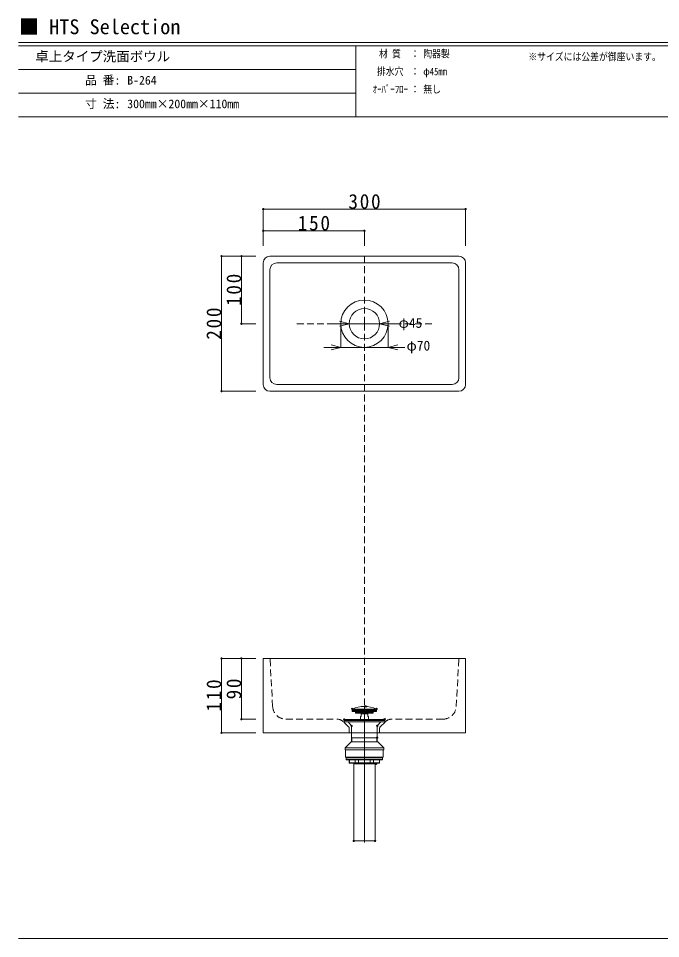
# Model space of a CAD drawing. Units: millimetres, scale not verified. Extents: x -1002 to 1002, y -687 to 676.
# Drawn here: x -1002 to -50, y -687 to 676 of the extents above; entities that cross this region are included whole.
import ezdxf
from ezdxf.enums import TextEntityAlignment as Align

# ---------------------------------------------------------------- set-up
doc = ezdxf.new("R2010")
doc.units = ezdxf.units.MM
doc.header["$LTSCALE"] = 5
doc.header["$PDMODE"] = 32
doc.header["$PDSIZE"] = 2
doc.linetypes.add('DASHED2', pattern=[3, 2, -1])
doc.layers.add('F-0', color=7, linetype='Continuous', lineweight=15)
doc.styles.add('ＭＳ ゴシック', font='')
doc.styles.get('ＭＳ ゴシック').set_extended_font_data('MS Gothic')

msp = doc.modelspace()

# ---------------------------------------------------------------- linework, layer by layer
at = {"layer": 'F-0'}
for p, q in [((1002.034, 640.036), (-1002.086, 640.036)), ((1002.034, 635.036), (-1002.086, 635.036)), ((-502.086, 635.036), (-502.086, 530.036)), ((-502.086, 600.036), (-1002.086, 600.036)), ((-502.086, 565.036), (-1002.086, 565.036)), ((1002.034, 530.036), (-1002.086, 530.036)), ((-639.265, 393.177), (-339.265, 393.177)), ((-639.265, 393.177), (-639.265, 338.714)), ((-339.265, 393.177), (-339.265, 338.714)), ((-639.265, 361.21), (-489.265, 361.21)), ((-639.265, 361.21), (-639.265, 338.714)), ((-489.265, 361.21), (-489.265, 338.714)), ((-701.108, 323.485), (-701.108, 123.485)), ((-701.108, 323.485), (-650.197, 323.485)), ((-671.508, 323.485), (-671.508, 223.485)), ((-671.508, 323.485), (-650.197, 323.485)), ((-639.265, 313.485), (-639.265, 133.485)), ((-629.265, 323.485), (-349.265, 323.485)), ((-619.265, 313.485), (-359.265, 313.485)), ((-339.265, 133.485), (-339.265, 313.485)), ((-629.265, 303.485), (-629.265, 143.485)), ((-349.265, 143.485), (-349.265, 303.485)), ((-671.508, 223.485), (-650.197, 223.485)), ((-511.765, 223.485), (-536.765, 223.485)), ((-511.765, 223.485), (-526.254, 227.367)), ((-511.765, 223.485), (-526.254, 219.603)), ((-524.265, 188.485), (-524.265, 223.485)), ((-511.765, 223.485), (-466.765, 223.485)), ((-466.765, 223.485), (-452.276, 227.367)), ((-466.765, 223.485), (-441.765, 223.485)), ((-466.765, 223.485), (-452.276, 219.603)), ((-454.265, 188.485), (-454.265, 223.485)), ((-524.265, 188.485), (-538.754, 192.367)), ((-454.265, 188.485), (-439.776, 192.367)), ((-524.265, 188.485), (-549.265, 188.485)), ((-524.265, 188.485), (-538.754, 184.603)), ((-524.265, 188.485), (-454.265, 188.485)), ((-454.265, 188.485), (-429.265, 188.485)), ((-454.265, 188.485), (-439.776, 184.603)), ((-701.108, 123.485), (-650.197, 123.485)), ((-629.265, 123.485), (-349.265, 123.485)), ((-619.265, 133.485), (-359.265, 133.485)), ((-701.108, -272.202), (-701.108, -382.202)), ((-701.108, -272.202), (-650.197, -272.202)), ((-671.508, -272.202), (-671.508, -362.202)), ((-671.508, -272.202), (-650.197, -272.202)), ((-639.265, -272.202), (-339.265, -272.202)), ((-639.265, -272.202), (-639.265, -382.202)), ((-339.265, -272.202), (-339.265, -382.202)), ((-507.265, -347.181), (-471.265, -347.181)), ((-507.265, -347.181), (-507.265, -348.181)), ((-507.265, -348.181), (-471.265, -348.181)), ((-507.265, -348.881), (-471.265, -348.881)), ((-507.265, -350.181), (-507.265, -348.881)), ((-507.265, -350.181), (-471.265, -350.181)), ((-507.065, -348.681), (-471.465, -348.681)), ((-506.765, -350.681), (-471.765, -350.681)), ((-502.265, -348.681), (-502.265, -348.181)), ((-502.265, -352.181), (-502.265, -350.681)), ((-502.265, -352.181), (-476.265, -352.181)), ((-502.265, -352.181), (-476.265, -352.181)), ((-502.265, -352.181), (-502.265, -353.181)), ((-502.265, -353.181), (-476.265, -353.181)), ((-494.265, -358.181), (-494.265, -353.186)), ((-484.265, -354.181), (-494.265, -354.181)), ((-489.265, -544.626), (-489.265, -342.189)), ((-484.265, -358.181), (-484.265, -353.186)), ((-476.265, -348.681), (-476.265, -348.181)), ((-476.265, -352.181), (-476.265, -350.681)), ((-476.265, -352.181), (-476.265, -353.181)), ((-471.265, -347.181), (-471.265, -348.181)), ((-471.265, -350.181), (-471.265, -348.881)), ((-671.508, -362.202), (-650.197, -362.202)), ((-519.265, -362.531), (-459.265, -362.531)), ((-519.265, -363.831), (-519.265, -362.531)), ((-519.265, -363.831), (-459.265, -363.831)), ((-517.784, -364.059), (-519.265, -363.831)), ((-517.784, -364.059), (-519.265, -363.831)), ((-519.265, -364.059), (-459.265, -364.059)), ((-519.265, -366.059), (-519.265, -364.059)), ((-519.265, -366.059), (-459.265, -366.059)), ((-508.265, -372.159), (-513.515, -366.059)), ((-495.165, -358.181), (-494.265, -358.181)), ((-495.165, -362.531), (-495.165, -358.181)), ((-484.265, -358.181), (-483.365, -358.181)), ((-483.365, -362.531), (-483.365, -358.181)), ((-470.265, -372.159), (-465.015, -366.059)), ((-460.747, -364.059), (-459.265, -363.831)), ((-460.747, -364.059), (-459.265, -363.831)), ((-459.265, -363.831), (-459.265, -362.531)), ((-459.265, -366.059), (-459.265, -364.059)), ((-508.265, -379.531), (-508.265, -372.159)), ((-508.265, -379.531), (-508.265, -372.159)), ((-508.265, -373.959), (-508.265, -390.327)), ((-470.265, -379.531), (-470.265, -372.159)), ((-470.265, -373.959), (-470.265, -390.327)), ((-701.108, -382.202), (-650.197, -382.202)), ((-470.265, -389.531), (-508.265, -389.531)), ((-508.265, -395.531), (-508.265, -389.531)), ((-508.265, -395.531), (-508.265, -389.531)), ((-507.765, -389.531), (-507.765, -395.531)), ((-470.765, -389.531), (-470.765, -395.531)), ((-470.265, -395.531), (-470.265, -389.531)), ((-460.515, -404.614), (-518.015, -404.614)), ((-518.015, -407.531), (-518.015, -404.614)), ((-518.015, -407.531), (-460.515, -407.531)), ((-517.957, -404.472), (-509.015, -395.531)), ((-460.574, -404.472), (-517.957, -404.472)), ((-517.265, -407.531), (-517.265, -418.531)), ((-509.015, -395.531), (-469.515, -395.531)), ((-460.574, -404.472), (-469.515, -395.531)), ((-461.265, -407.531), (-461.265, -418.531)), ((-460.515, -407.531), (-460.515, -404.614)), ((-461.266, -418.531), (-517.265, -418.531)), ((-516.265, -419.531), (-462.265, -419.531)), ((-516.265, -421.631), (-462.265, -421.631)), ((-515.765, -422.131), (-462.765, -422.131)), ((-515.515, -419.531), (-515.515, -418.531)), ((-511.765, -422.131), (-511.765, -427.031)), ((-511.585, -427.031), (-511.585, -422.131)), ((-502.885, -427.031), (-502.885, -422.131)), ((-497.965, -427.031), (-497.965, -422.131)), ((-480.565, -427.031), (-480.565, -422.131)), ((-475.645, -427.031), (-475.645, -422.131)), ((-466.945, -427.031), (-466.945, -422.131)), ((-466.765, -422.131), (-466.765, -427.031)), ((-463.015, -419.531), (-463.015, -418.531)), ((-511.765, -427.031), (-466.765, -427.031)), ((-467.265, -427.531), (-511.265, -427.531)), ((-505.015, -427.531), (-505.015, -542.33)), ((-505.015, -428.031), (-473.515, -428.031)), ((-504.765, -428.031), (-504.765, -427.531)), ((-473.765, -428.031), (-473.765, -427.531)), ((-473.515, -427.531), (-473.515, -542.33)), ((-505.015, -542.33), (-473.515, -542.33)), ((-504.815, -542.531), (-505.015, -542.33)), ((-504.815, -542.531), (-473.716, -542.531)), ((-473.716, -542.531), (-473.515, -542.33)), ((-1002.086, -687.064), (1002.034, -687.064))]:
    msp.add_line(p, q, dxfattribs=at)
at = {"layer": 'F-0', "linetype": 'DASHED2'}
for p, q in [((-489.265, 223.485), (-489.265, 323.485)), ((-489.265, 223.485), (-589.265, 223.485)), ((-489.265, 223.485), (-389.265, 223.485)), ((-489.265, 223.485), (-489.265, -514.722)), ((-625.315, -343.311), (-629.265, -272.202)), ((-353.216, -343.311), (-349.265, -272.202)), ((-605.346, -362.202), (-529.294, -362.202)), ((-512.688, -373.316), (-520.637, -365.684)), ((-465.843, -373.316), (-457.893, -365.684)), ((-373.185, -362.202), (-449.236, -362.202)), ((-511.765, -375.48), (-511.765, -382.202)), ((-466.765, -375.48), (-466.765, -382.202))]:
    msp.add_line(p, q, dxfattribs=at)
at = {"layer": 'F-0'}
for points in [[(-639.265, -382.202), (-511.765, -382.202), (-339.265, -382.202)], [(-516.265, -419.531), (-516.265, -421.631), (-516.265, -419.531)], [(-462.265, -419.531), (-462.265, -421.631), (-462.265, -419.531)], [(-511.585, -427.031), (-511.585, -427.049), (-511.584, -427.067), (-511.582, -427.085), (-511.58, -427.103), (-511.577, -427.121), (-511.574, -427.139), (-511.569, -427.157), (-511.565, -427.174), (-511.559, -427.192), (-511.553, -427.209), (-511.547, -427.226), (-511.539, -427.243), (-511.532, -427.259), (-511.523, -427.276), (-511.514, -427.292), (-511.505, -427.307), (-511.494, -427.323), (-511.484, -427.337), (-511.472, -427.352), (-511.46, -427.366), (-511.448, -427.379), (-511.435, -427.393), (-511.422, -427.405), (-511.408, -427.417), (-511.394, -427.429), (-511.379, -427.44), (-511.364, -427.45), (-511.349, -427.46), (-511.333, -427.47), (-511.318, -427.478), (-511.301, -427.486), (-511.285, -427.494)], [(-511.26, -427.503), (-511.254, -427.505), (-511.247, -427.508), (-511.241, -427.51), (-511.235, -427.511), (-511.228, -427.513), (-511.222, -427.515), (-511.215, -427.517), (-511.208, -427.518), (-511.202, -427.52), (-511.195, -427.521), (-511.189, -427.523), (-511.182, -427.524), (-511.175, -427.525), (-511.169, -427.526), (-511.162, -427.527), (-511.155, -427.528), (-511.149, -427.528), (-511.142, -427.529), (-511.135, -427.53), (-511.128, -427.53), (-511.122, -427.53), (-511.115, -427.531), (-511.108, -427.531), (-511.102, -427.531)], [(-502.885, -427.031), (-502.885, -427.045), (-502.885, -427.06), (-502.884, -427.074), (-502.883, -427.088), (-502.881, -427.103), (-502.88, -427.117), (-502.878, -427.132), (-502.875, -427.146), (-502.872, -427.16), (-502.869, -427.174), (-502.866, -427.188), (-502.862, -427.202), (-502.858, -427.216), (-502.854, -427.23), (-502.849, -427.244), (-502.844, -427.257), (-502.838, -427.271), (-502.833, -427.284), (-502.827, -427.297), (-502.82, -427.31), (-502.813, -427.323), (-502.806, -427.335), (-502.799, -427.348), (-502.791, -427.36), (-502.783, -427.372), (-502.774, -427.383), (-502.765, -427.395), (-502.756, -427.406), (-502.746, -427.417), (-502.736, -427.427), (-502.725, -427.437), (-502.715, -427.447), (-502.704, -427.456), (-502.692, -427.465), (-502.68, -427.474), (-502.668, -427.482), (-502.656, -427.489), (-502.643, -427.496), (-502.63, -427.502)], [(-502.63, -427.502), (-502.616, -427.508), (-502.603, -427.513), (-502.589, -427.518), (-502.575, -427.522), (-502.56, -427.525), (-502.546, -427.527), (-502.532, -427.529), (-502.517, -427.53), (-502.503, -427.531)], [(-497.965, -427.031), (-497.965, -427.04), (-497.965, -427.049), (-497.965, -427.059), (-497.965, -427.068), (-497.965, -427.078), (-497.964, -427.087), (-497.964, -427.096), (-497.964, -427.106), (-497.964, -427.115), (-497.963, -427.124), (-497.963, -427.134), (-497.963, -427.143), (-497.962, -427.152), (-497.962, -427.162), (-497.961, -427.171), (-497.96, -427.18), (-497.96, -427.19), (-497.959, -427.199), (-497.959, -427.208), (-497.958, -427.217), (-497.957, -427.227), (-497.956, -427.236), (-497.955, -427.245), (-497.955, -427.255), (-497.954, -427.264), (-497.953, -427.273), (-497.952, -427.282), (-497.951, -427.292), (-497.949, -427.301), (-497.948, -427.31), (-497.947, -427.319), (-497.945, -427.329), (-497.944, -427.338), (-497.943, -427.347), (-497.941, -427.356), (-497.939, -427.366), (-497.938, -427.375), (-497.936, -427.384), (-497.934, -427.393)], [(-497.934, -427.393), (-497.932, -427.403), (-497.93, -427.412), (-497.927, -427.421), (-497.925, -427.43), (-497.923, -427.439), (-497.92, -427.448), (-497.917, -427.456), (-497.914, -427.465), (-497.911, -427.473), (-497.908, -427.482), (-497.904, -427.491), (-497.899, -427.5), (-497.894, -427.509), (-497.888, -427.518), (-497.881, -427.525), (-497.873, -427.529), (-497.864, -427.531)], [(-480.597, -427.393), (-480.599, -427.403), (-480.601, -427.412), (-480.603, -427.421), (-480.606, -427.43), (-480.608, -427.439), (-480.611, -427.448), (-480.613, -427.456), (-480.616, -427.465), (-480.619, -427.473), (-480.623, -427.482), (-480.627, -427.491), (-480.632, -427.5), (-480.637, -427.509), (-480.643, -427.518), (-480.65, -427.525), (-480.658, -427.529), (-480.667, -427.531)], [(-480.565, -427.031), (-480.565, -427.04), (-480.565, -427.049), (-480.566, -427.059), (-480.566, -427.068), (-480.566, -427.078), (-480.566, -427.087), (-480.566, -427.096), (-480.567, -427.106), (-480.567, -427.115), (-480.567, -427.124), (-480.568, -427.134), (-480.568, -427.143), (-480.568, -427.152), (-480.569, -427.162), (-480.569, -427.171), (-480.57, -427.18), (-480.571, -427.19), (-480.571, -427.199), (-480.572, -427.208), (-480.573, -427.217), (-480.573, -427.227), (-480.574, -427.236), (-480.575, -427.245), (-480.576, -427.255), (-480.577, -427.264), (-480.578, -427.273), (-480.579, -427.282), (-480.58, -427.292), (-480.581, -427.301), (-480.582, -427.31), (-480.584, -427.319), (-480.585, -427.329), (-480.586, -427.338), (-480.588, -427.347), (-480.59, -427.356), (-480.591, -427.366), (-480.593, -427.375), (-480.595, -427.384), (-480.597, -427.393)], [(-475.901, -427.502), (-475.914, -427.508), (-475.928, -427.513), (-475.942, -427.518), (-475.956, -427.522), (-475.97, -427.525), (-475.984, -427.527), (-475.999, -427.529), (-476.013, -427.53), (-476.028, -427.531)], [(-475.645, -427.031), (-475.645, -427.045), (-475.646, -427.06), (-475.647, -427.074), (-475.648, -427.088), (-475.649, -427.103), (-475.651, -427.117), (-475.653, -427.132), (-475.655, -427.146), (-475.658, -427.16), (-475.661, -427.174), (-475.665, -427.188), (-475.668, -427.202), (-475.672, -427.216), (-475.677, -427.23), (-475.682, -427.244), (-475.687, -427.257), (-475.692, -427.271), (-475.698, -427.284), (-475.704, -427.297), (-475.71, -427.31), (-475.717, -427.323), (-475.724, -427.335), (-475.732, -427.348), (-475.74, -427.36), (-475.748, -427.372), (-475.757, -427.383), (-475.766, -427.395), (-475.775, -427.406), (-475.785, -427.417), (-475.795, -427.427), (-475.805, -427.437), (-475.816, -427.447), (-475.827, -427.456), (-475.838, -427.465), (-475.85, -427.474), (-475.862, -427.482), (-475.875, -427.489), (-475.888, -427.496), (-475.901, -427.502)], [(-467.27, -427.503), (-467.277, -427.505), (-467.283, -427.508), (-467.29, -427.51), (-467.296, -427.511), (-467.302, -427.513), (-467.309, -427.515), (-467.315, -427.517), (-467.322, -427.518), (-467.329, -427.52), (-467.335, -427.521), (-467.342, -427.523), (-467.348, -427.524), (-467.355, -427.525), (-467.362, -427.526), (-467.369, -427.527), (-467.375, -427.528), (-467.382, -427.528), (-467.389, -427.529), (-467.395, -427.53), (-467.402, -427.53), (-467.409, -427.53), (-467.415, -427.531), (-467.422, -427.531), (-467.429, -427.531)], [(-466.945, -427.031), (-466.946, -427.049), (-466.947, -427.067), (-466.948, -427.085), (-466.95, -427.103), (-466.953, -427.121), (-466.957, -427.139), (-466.961, -427.157), (-466.966, -427.174), (-466.971, -427.192), (-466.977, -427.209), (-466.984, -427.226), (-466.991, -427.243), (-466.999, -427.259), (-467.007, -427.276), (-467.016, -427.292), (-467.026, -427.307), (-467.036, -427.323), (-467.047, -427.337), (-467.058, -427.352), (-467.07, -427.366), (-467.083, -427.379), (-467.095, -427.393), (-467.109, -427.405), (-467.123, -427.417), (-467.137, -427.429), (-467.151, -427.44), (-467.166, -427.45), (-467.181, -427.46), (-467.197, -427.47), (-467.213, -427.478), (-467.229, -427.486), (-467.246, -427.494)]]:
    msp.add_lwpolyline(points, dxfattribs=at)
for radius in [35, 22.5]:
    msp.add_circle((-489.265, 223.485), radius, dxfattribs=at)
for centre, radius, start, end in [((-629.265, 313.485), 10, 90, 180), ((-619.265, 303.485), 10, 90, 180), ((-359.265, 303.485), 10, 0, 90), ((-349.265, 313.485), 10, 0, 90), ((-619.265, 143.485), 10, 180, 270), ((-359.265, 143.485), 10, 270, 0), ((-629.265, 133.485), 10, 180, 270), ((-349.265, 133.485), 10, 270, 0), ((-489.265, -385.681), 42.5, 64.94238, 115.05762), ((-507.065, -348.881), 0.2, 90, 180), ((-506.765, -350.181), 0.5, 180, 270), ((-471.765, -350.181), 0.5, 270, 0), ((-471.465, -348.881), 0.2, 0, 90), ((-517.815, -404.614), 0.2, 135, 180), ((-460.715, -404.614), 0.2, 0, 45), ((-515.765, -421.631), 0.5, 180, 270), ((-462.765, -421.631), 0.5, 270, 0), ((-511.265, -427.031), 0.5, 180, 270), ((-511.102, -427.061), 0.47, 247.09102, 250.33614), ((-467.429, -427.061), 0.47, 289.66386, 292.90898), ((-467.265, -427.031), 0.5, 270, 0)]:
    msp.add_arc(centre, radius, start, end, dxfattribs=at)
at = {"layer": 'F-0', "linetype": 'DASHED2'}
for centre, radius, start, end in [((-605.346, -342.202), 20, 183.17983, 270), ((-373.185, -342.202), 20, 270, 356.82017), ((-529.294, -374.702), 12.5, 46.16914, 90), ((-449.236, -374.702), 12.5, 90, 133.83086), ((-514.765, -375.48), 3, 0, 46.16914), ((-463.765, -375.48), 3, 133.83086, 180)]:
    msp.add_arc(centre, radius, start, end, dxfattribs=at)
at = {"layer": 'F-0'}
for p in [(-639.265, 393.177), (-339.265, 393.177), (-639.265, 361.21), (-489.265, 361.21), (-701.108, 323.485), (-671.508, 323.485), (-671.508, 223.485), (-701.108, 123.485), (-701.108, -272.202), (-671.508, -272.202), (-507.265, -347.024), (-487.408, -343.181), (-471.265, -347.024), (-671.508, -362.202), (-519.265, -362.531), (-459.265, -362.202), (-701.108, -382.202), (-508.265, -372.159), (-470.265, -372.159), (-470.265, -389.327), (-471.658, -428.031), (-505.015, -542.33), (-473.515, -542.33)]:
    msp.add_point(p, dxfattribs=at)

# ---------------------------------------------------------------- texts
at = {"layer": 'F-0', "style": 'ＭＳ ゴシック'}
for s, height, p in [('■ HTS Selection', 21.99, (-1001.367, 645.583)), ('卓上タイプ洗面ボウル', 14.66, (-977.086, 607.536)), ('品 番:', 12.83, (-903.336, 573.786)), ('B-264', 12.83, (-840.774, 573.786)), ('寸 法:', 12.83, (-903.336, 538.786)), ('300mm×200mm×110mm', 12.83, (-840.774, 538.786)), ('φ45', 14.66, (-438.547, 213.022)), ('φ70', 14.66, (-426.842, 179.299))]:
    msp.add_text(s, height=height, dxfattribs=at).set_placement(p, align=Align.BOTTOM_LEFT)
at = {"layer": 'F-0', "style": 'ＭＳ ゴシック', "width": 0.85}
for s, p in [('材 質', (-467.711, 614.411)), ('：', (-420.836, 614.411)), ('陶器製', (-402.086, 614.411)), ('※サイズには公差が御座います。', (-246.359, 610.036)), ('排水穴', (-470.836, 588.161)), ('：', (-420.836, 588.161)), ('φ45mm', (-402.086, 588.161)), ('ｵｰﾊﾞｰﾌﾛｰ', (-477.086, 561.911)), ('：', (-420.836, 561.911)), ('無し', (-402.086, 561.911))]:
    msp.add_text(s, height=11, dxfattribs=at).set_placement(p, align=Align.BOTTOM_LEFT)
at = {"layer": 'F-0', "color": 3, "char_height": 21.99, "attachment_point": 7, "style": 'ＭＳ ゴシック'}
for s, insert in [('\\T1.18;\\W0.95;300', (-513.015, 393.177)), ('\\T1.18;\\W0.95;150', (-588.015, 361.21))]:
    msp.add_mtext(s, dxfattribs=dict(at, insert=insert))
at = {"layer": 'F-0', "color": 3, "char_height": 21.99, "attachment_point": 7, "rotation": 90, "style": 'ＭＳ ゴシック'}
for s, insert in [('\\T1.18;\\W0.95;100', (-671.508, 249.735)), ('\\T1.18;\\W0.95;200', (-701.108, 199.735)), ('\\T1.18;\\W0.95;110', (-701.108, -350.952)), ('\\T1.17;\\W0.95;90', (-671.508, -332.827))]:
    msp.add_mtext(s, dxfattribs=dict(at, insert=insert))

doc.saveas('drawing.dxf')
